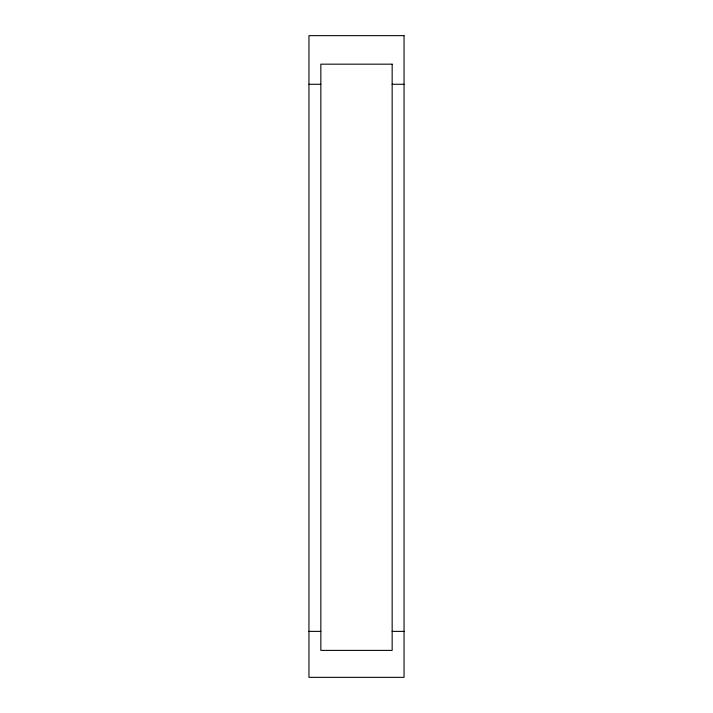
<?xml version="1.0" encoding="UTF-8"?>
<svg xmlns="http://www.w3.org/2000/svg" width="713" height="713" viewBox="0 0 713 713"><rect width="100%" height="100%" fill="white"/><g stroke="black" fill="none" stroke-linecap="round" stroke-linejoin="round"><path stroke-width="1.07" d="M308.952 84.277L320.841 84.277M392.159 84.277L404.048 84.277M308.952 631.379L320.841 631.379M392.159 631.379L404.048 631.379M404.048 35.65L308.952 35.65L308.952 677.35L404.048 677.35L404.048 35.65M392.159 64.17L320.841 64.17L320.841 650.39L392.159 650.39L392.159 64.17"/></g></svg>
